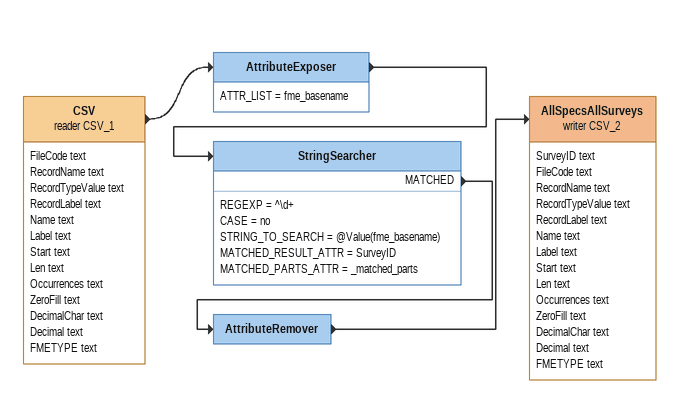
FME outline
CSV (reader CSV_1)
    attributes: FileCode text, RecordName text, RecordTypeValue text, RecordLabel text, Name text, Label text, Start text, Len text, Occurrences text, ZeroFill text, DecimalChar text, Decimal text, FMETYPE text
    -> AttributeExposer
AttributeExposer
    ATTR_LIST = fme_basename
    -> StringSearcher
StringSearcher
    REGEXP = ^\d+
    CASE = no
    STRING_TO_SEARCH = @Value(fme_basename)
    MATCHED_RESULT_ATTR = SurveyID
    MATCHED_PARTS_ATTR = _matched_parts
    MATCHED -> AttributeRemover
AttributeRemover
    -> AllSpecsAllSurveys (writer CSV_2)
AllSpecsAllSurveys (writer CSV_2)
    attributes: SurveyID text, FileCode text, RecordName text, RecordTypeValue text, RecordLabel text, Name text, Label text, Start text, Len text, Occurrences text, ZeroFill text, DecimalChar text, Decimal text, FMETYPE text
